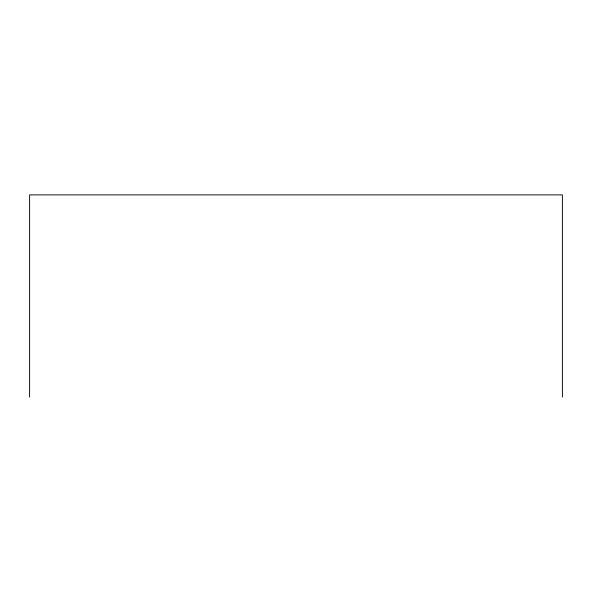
<?xml version="1.0" encoding="UTF-8"?>
<svg xmlns="http://www.w3.org/2000/svg" width="592" height="592" viewBox="0 0 592 592"><rect width="100%" height="100%" fill="white"/><g stroke="black" fill="none" stroke-linecap="round" stroke-linejoin="round"><path stroke-width="0.89" d="M562.4 397.114L562.4 194.886L29.6 194.886L29.6 397.114"/></g></svg>
